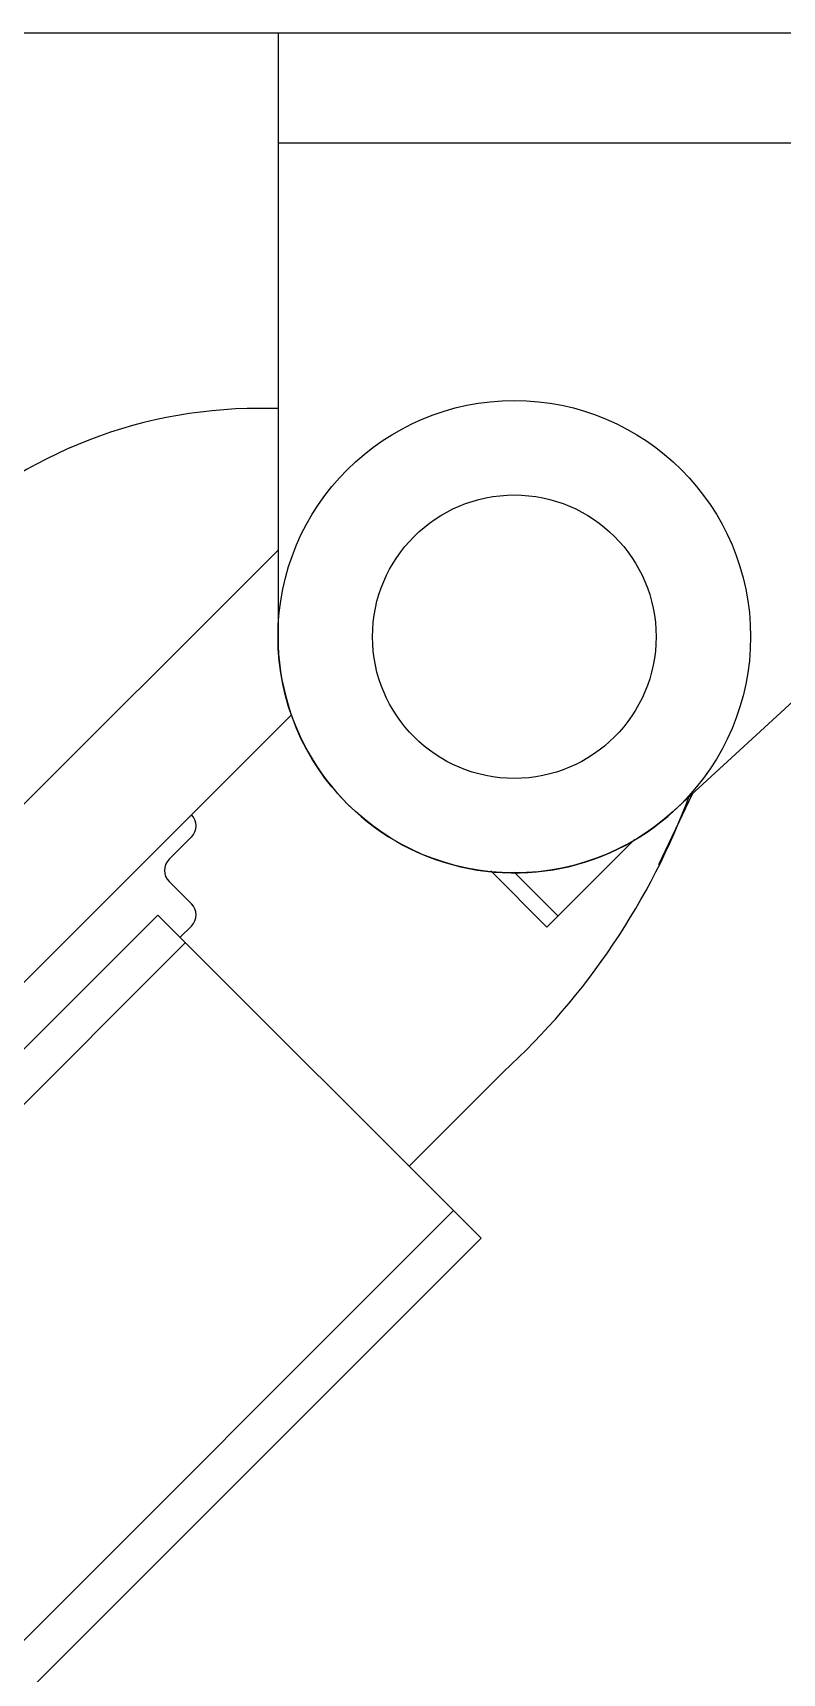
# Model space of a CAD drawing. Extents: x 27938 to 1507990, y 110129 to 923079.
# Drawn here: x 647013 to 647611, y 368229 to 369538 of the extents above; entities that cross this region are included whole.
import ezdxf

# ---------------------------------------------------------------- set-up
doc = ezdxf.new("R2010")
doc.units = 0
doc.header["$LTSCALE"] = 1000
doc.header["$MEASUREMENT"] = 0
doc.layers.add('BZ', color=2, linetype='Continuous')

msp = doc.modelspace()

# ---------------------------------------------------------------- linework, layer by layer
at = {"linetype": 'Continuous'}
for p, q in [((647208.9, 369537.9), (648276.8, 369537.9)), ((647208.9, 369537.9), (647208.9, 369056)), ((647208.9, 369450), (648103.8, 369450)), ((647525, 368917.4), (648103.8, 369450)), ((647208.9, 369238.2), (647193.7, 369238.2)), ((646704.4, 368620.7), (647208.9, 369125.2)), ((646775.5, 368549.7), (647219.8, 368993.9)), ((647512.6, 368874.2), (647539.5, 368930.7)), ((647139.8, 368896.2), (647122, 368878.4)), ((647493.3, 368894.3), (647423.3, 368824.3)), ((647378.6, 368869.1), (647423.3, 368824.3)), ((647397.4, 368868), (647432.2, 368833.2)), ((647122, 368860.6), (647139.8, 368842.8)), ((644567.7, 366288.5), (647113.1, 368833.9)), ((647113.1, 368833.9), (647371, 368576)), ((647139.8, 368825.1), (647130.9, 368816.2)), ((644589.7, 366266.5), (647135.1, 368811.9)), ((644803.6, 366052.6), (647349, 368598)), ((644825.6, 366030.6), (647371, 368576))]:
    msp.add_line(p, q, dxfattribs=at)
msp.add_line((647388.9, 368708.8), (647313.5, 368633.5))
for radius in [188.5, 113.1]:
    msp.add_circle((647397.4, 369056), radius, dxfattribs=at)
for centre, radius, start, end in [((647193.7, 368861.3), 376.9, 90.0086, 135), ((647397.4, 369056), 188.5, 180, 312.6204), ((647004.5, 369127.7), 568.5, 312.5376, 339.661), ((647130.9, 368905), 12.6, 315, 45), ((647130.9, 368869.5), 12.6, 135, 225), ((647130.9, 368834), 12.6, 315, 45)]:
    msp.add_arc(centre, radius, start, end, dxfattribs=at)
at = {"layer": 'BZ'}
msp.add_line((636700.7, 369537.9), (651280.7, 369537.9), dxfattribs=at)

doc.saveas('drawing.dxf')
